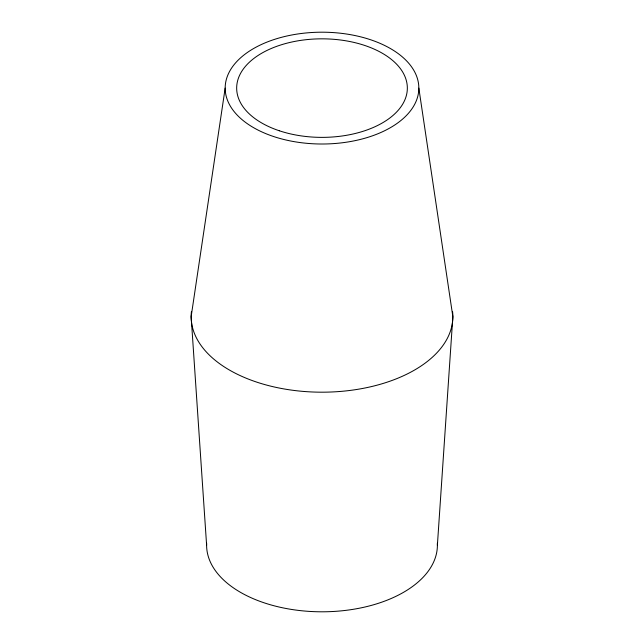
<?xml version="1.0" encoding="UTF-8"?>
<svg xmlns="http://www.w3.org/2000/svg" width="644" height="644" viewBox="0 0 644 644"><rect width="100%" height="100%" fill="white"/><g stroke="black" fill="none" stroke-linecap="round" stroke-linejoin="round"><path stroke-width="0.97" d="M437.389 545.178L452.853 316.647L418.833 88.107A96.833 55.907 0 0 0 273.587 39.687A96.833 55.907 0 0 0 273.587 136.52A96.833 55.907 0 0 0 418.833 88.107M225.167 88.107L191.147 316.647L206.611 545.178M437.34 543.262A115.389 66.622 0 0 1 322 611.8A115.389 66.622 0 0 1 206.66 543.262M452.579 311.72A130.853 75.549 0 0 1 322 392.188A130.853 75.549 0 0 1 191.421 311.72M279.327 130.772A85.338 49.274 0 0 0 407.338 88.107A85.338 49.274 0 0 0 279.327 45.434A85.338 49.274 0 0 0 279.327 130.772"/></g></svg>
